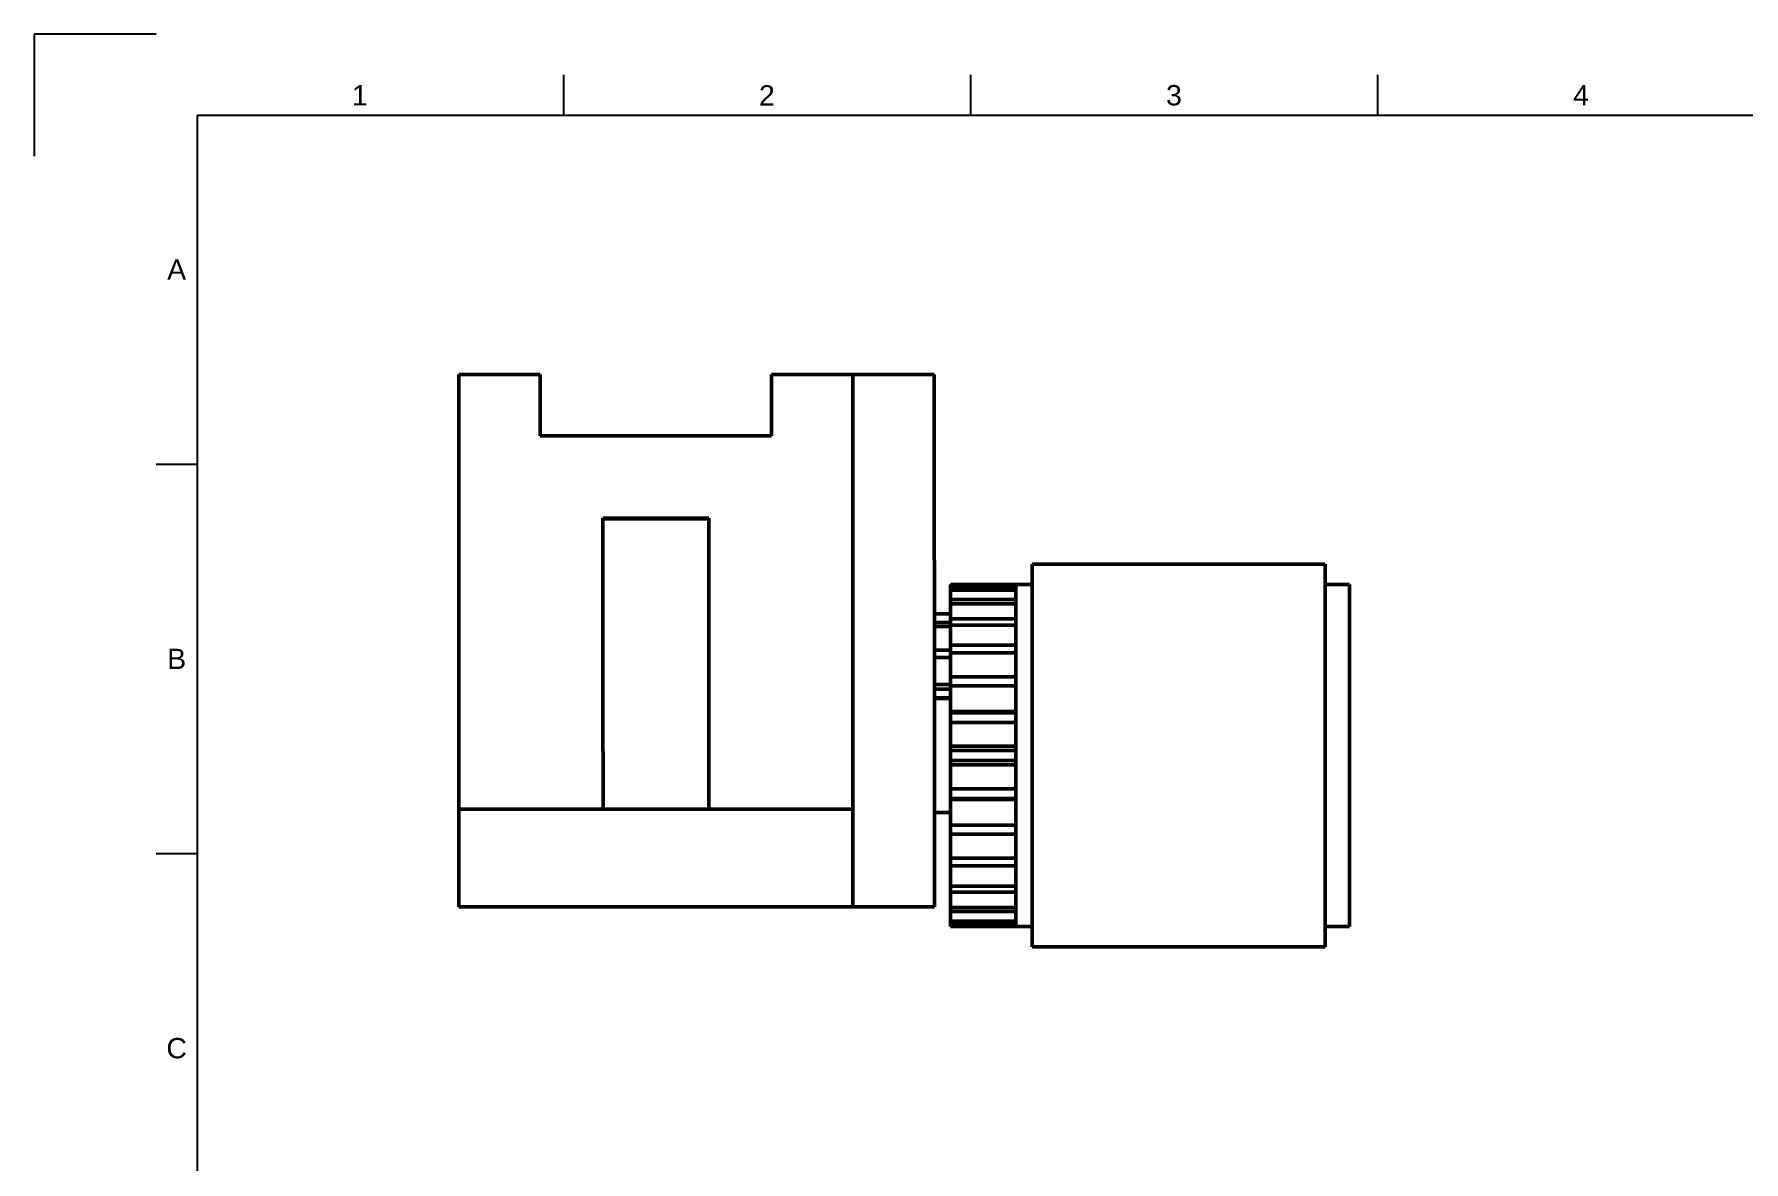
# Model space of a CAD drawing. Header units: millimetres. Extents: x 0 to 420, y 0 to 297.
# Drawn here: x 0 to 210, y 158.5 to 297 of the extents above; entities that cross this region are included whole.
import ezdxf
from ezdxf.enums import TextEntityAlignment as Align

# ---------------------------------------------------------------- set-up
doc = ezdxf.new("R2010")
doc.units = ezdxf.units.MM
doc.header["$LTSCALE"] = 0.75
doc.layers.add('BORDER', color=7, linetype='Continuous', lineweight=25)
doc.layers.add('Visible', color=7, linetype='Continuous', lineweight=50)
doc.styles.add('FusionTitle', font='arial.ttf')

# ---------------------------------------------------------------- blocks, each defined once
blk = doc.blocks.new('ISO_A3_SHEET')
at = {"layer": 'BORDER'}
for p, q in [((65, 292), (65, 287)), ((115, 292), (115, 287)), ((165, 292), (165, 287)), ((410, 287), (20, 287)), ((20, 287), (20, 10)), ((15, 244.16666), (20, 244.16666)), ((15, 196.33333), (20, 196.33333))]:
    blk.add_line(p, q, dxfattribs=at)
at = {"layer": 'Defpoints'}
for p, q in [((15, 297), (0, 297)), ((0, 297), (0, 282))]:
    blk.add_line(p, q, dxfattribs=at)
at = {"layer": 'BORDER', "style": 'FusionTitle'}
for s, p in [('1', (40, 289.5)), ('2', (90, 289.5)), ('3', (140, 289.5)), ('4', (190, 289.5)), ('A', (17.5, 268.08333)), ('B', (17.5, 220.25)), ('C', (17.5, 172.41667))]:
    blk.add_text(s, height=2.5, dxfattribs=at).set_placement(p, align=Align.MIDDLE)

msp = doc.modelspace()

# ---------------------------------------------------------------- linework, layer by layer
at = {"layer": 'Visible', "extrusion": (0, 1, 0)}
for p, q in [((52.166, 255.187), (62.166, 255.188)), ((52.169, 215.987), (52.166, 255.187)), ((62.166, 255.188), (62.167, 247.66)), ((90.566, 255.19), (100.566, 255.191)), ((90.567, 247.663), (90.566, 255.19)), ((100.566, 255.191), (110.566, 255.192)), ((100.57, 209.55), (100.566, 255.191)), ((110.57, 209.55), (110.566, 255.192)), ((90.567, 247.663), (62.167, 247.66)), ((82.868, 237.521), (69.868, 237.52)), ((69.868, 237.52), (69.869, 215.989)), ((82.868, 237.455), (69.868, 237.454)), ((82.869, 215.99), (82.868, 237.521)), ((158.568, 231.87), (122.568, 231.867)), ((122.568, 231.867), (122.572, 184.867)), ((158.568, 231.87), (158.572, 184.87)), ((112.568, 229.366), (120.568, 229.367)), ((112.568, 229.357), (112.568, 229.366)), ((112.568, 229.357), (120.568, 229.358)), ((112.568, 228.966), (112.568, 229.357)), ((112.568, 228.966), (120.568, 228.967)), ((112.568, 228.695), (112.568, 228.966)), ((120.568, 229.367), (120.572, 187.367)), ((122.568, 229.367), (120.568, 229.367)), ((120.568, 229.358), (120.568, 229.367)), ((120.568, 228.696), (120.568, 228.967)), ((161.568, 229.37), (158.568, 229.37)), ((161.568, 229.37), (161.572, 187.37)), ((112.568, 228.695), (120.568, 228.696)), ((112.569, 227.543), (112.568, 228.695)), ((112.569, 227.014), (112.569, 227.543)), ((112.569, 227.543), (120.569, 227.543)), ((112.569, 227.014), (120.569, 227.015)), ((112.569, 225.157), (112.569, 227.014)), ((120.569, 227.015), (120.569, 227.543)), ((112.569, 225.792), (110.569, 225.792)), ((112.569, 225.778), (110.569, 225.778)), ((112.569, 224.727), (110.569, 224.727)), ((112.569, 225.157), (120.569, 225.158)), ((112.569, 224.398), (112.569, 225.157)), ((120.569, 224.399), (120.569, 225.158)), ((112.569, 224.208), (110.569, 224.207)), ((112.569, 224.398), (120.569, 224.399)), ((112.569, 222.461), (112.569, 224.398)), ((112.569, 221.336), (110.569, 221.335)), ((112.569, 221.335), (110.569, 221.335)), ((112.569, 222.196), (112.569, 222.461)), ((112.569, 222.196), (112.569, 221.93)), ((112.569, 220.978), (112.569, 221.93)), ((112.569, 221.93), (120.569, 221.93)), ((112.569, 220.978), (120.569, 220.979)), ((112.569, 219.281), (112.569, 220.978)), ((120.569, 220.979), (120.569, 221.93)), ((112.569, 220.435), (110.569, 220.435)), ((112.569, 219.075), (112.569, 219.281)), ((112.569, 219.075), (112.569, 218.022)), ((112.569, 217.078), (110.569, 217.078)), ((112.569, 216.511), (110.569, 216.511)), ((112.569, 218.022), (120.569, 218.023)), ((112.569, 216.925), (112.569, 218.022)), ((112.569, 216.925), (120.569, 216.926)), ((112.57, 215.553), (112.569, 216.925)), ((120.569, 216.926), (120.569, 218.023)), ((52.169, 215.987), (52.171, 201.787)), ((69.871, 201.789), (69.869, 215.989)), ((82.869, 215.99), (82.871, 201.79)), ((112.57, 215.473), (110.57, 215.473)), ((110.57, 215.366), (112.57, 215.366)), ((112.57, 215.418), (112.57, 215.553)), ((112.57, 215.418), (112.57, 214.382)), ((112.57, 214.12), (112.57, 214.382)), ((112.57, 214.12), (112.57, 213.77)), ((112.57, 213.77), (112.57, 213.63)), ((112.57, 213.77), (120.57, 213.77)), ((112.57, 213.63), (120.57, 213.631)), ((112.57, 212.444), (112.57, 213.63)), ((112.57, 211.465), (112.57, 212.444)), ((112.57, 212.444), (120.57, 212.444)), ((120.57, 212.444), (120.57, 213.631)), ((112.57, 211.406), (112.57, 211.465)), ((112.57, 211.406), (112.57, 210.499)), ((112.57, 210.223), (112.57, 210.499)), ((112.57, 210.223), (112.57, 209.512)), ((100.572, 189.791), (100.57, 209.55)), ((110.57, 209.55), (110.572, 189.792)), ((112.57, 209.512), (120.57, 209.513)), ((112.57, 209.512), (112.57, 208.975)), ((112.57, 207.757), (112.57, 208.975)), ((112.57, 208.975), (120.57, 208.975)), ((120.57, 207.758), (120.57, 208.975)), ((112.57, 207.757), (120.57, 207.758)), ((112.57, 207.22), (112.57, 207.757)), ((112.57, 207.22), (120.57, 207.221)), ((112.57, 207.22), (112.57, 206.509)), ((112.57, 206.233), (112.57, 206.509)), ((112.57, 206.233), (112.57, 205.326)), ((112.57, 205.326), (112.57, 205.267)), ((112.57, 205.267), (112.57, 204.288)), ((112.57, 204.288), (120.57, 204.289)), ((112.571, 203.102), (112.57, 204.288)), ((120.571, 203.102), (120.57, 204.289)), ((52.171, 201.787), (74.352, 201.789)), ((52.171, 201.787), (52.172, 189.787)), ((78.39, 201.789), (74.352, 201.789)), ((78.39, 201.789), (100.571, 201.791)), ((112.571, 202.962), (112.571, 203.102)), ((112.571, 203.102), (120.571, 203.102)), ((112.571, 202.962), (120.571, 202.963)), ((112.571, 202.962), (112.571, 202.612)), ((112.571, 202.35), (112.571, 202.612)), ((112.571, 202.35), (112.571, 201.315)), ((110.571, 201.366), (112.571, 201.366)), ((112.571, 201.315), (112.571, 201.179)), ((112.571, 201.179), (112.571, 199.807)), ((112.571, 198.71), (112.571, 199.807)), ((112.571, 199.807), (120.571, 199.807)), ((120.571, 198.711), (120.571, 199.807)), ((112.571, 198.71), (120.571, 198.711)), ((112.571, 198.71), (112.571, 197.657)), ((112.571, 197.657), (112.571, 197.452)), ((112.571, 197.452), (112.571, 195.754)), ((112.571, 195.754), (120.571, 195.755)), ((112.571, 194.802), (112.571, 195.754)), ((120.571, 194.803), (120.571, 195.755)), ((112.571, 194.802), (120.571, 194.803)), ((112.571, 194.802), (112.571, 194.536)), ((112.571, 194.536), (112.571, 194.271)), ((112.571, 194.271), (112.571, 192.334)), ((112.571, 192.334), (120.571, 192.335)), ((112.572, 191.575), (112.571, 192.334)), ((112.572, 191.575), (120.572, 191.576)), ((112.572, 191.575), (112.572, 189.718)), ((120.572, 191.576), (120.571, 192.335)), ((52.172, 189.787), (74.353, 189.789)), ((74.353, 189.789), (78.391, 189.789)), ((100.572, 189.791), (78.391, 189.789)), ((100.572, 189.791), (110.572, 189.792)), ((112.572, 189.19), (112.572, 189.718)), ((112.572, 189.718), (120.572, 189.718)), ((112.572, 189.19), (112.572, 188.037)), ((112.572, 189.19), (120.572, 189.19)), ((120.572, 189.19), (120.572, 189.718)), ((112.572, 187.766), (112.572, 188.037)), ((112.572, 188.037), (120.572, 188.037)), ((112.572, 187.766), (112.572, 187.375)), ((112.572, 187.766), (120.572, 187.766)), ((112.572, 187.375), (120.572, 187.376)), ((112.572, 187.366), (112.572, 187.375)), ((112.572, 187.366), (120.572, 187.367)), ((120.572, 187.766), (120.572, 188.037)), ((120.572, 187.367), (120.572, 187.376)), ((122.572, 187.367), (120.572, 187.367)), ((161.572, 187.37), (158.572, 187.37)), ((158.572, 184.87), (122.572, 184.867))]:
    msp.add_line(p, q, dxfattribs=at)

# ---------------------------------------------------------------- block references
at = {"layer": 'BORDER'}
msp.add_blockref('ISO_A3_SHEET', (0, 0), dxfattribs=at)

doc.saveas('drawing.dxf')
